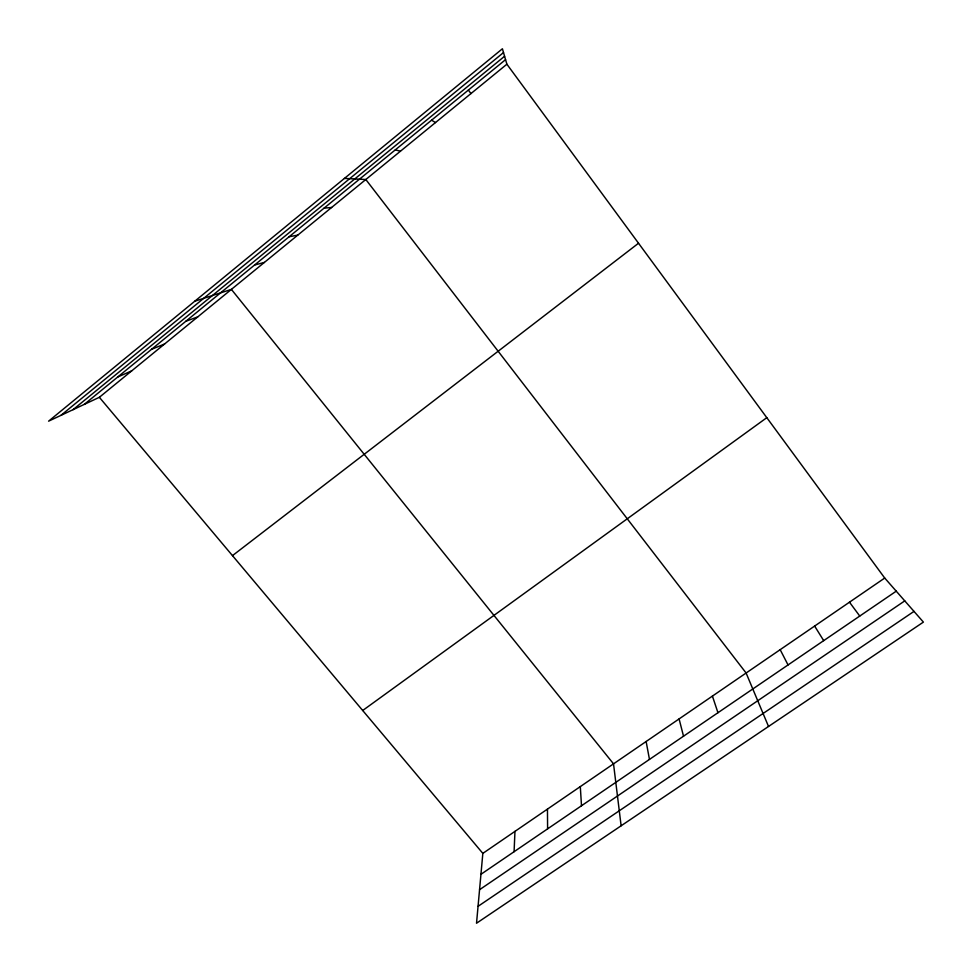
<?xml version="1.0" encoding="UTF-8"?>
<svg xmlns="http://www.w3.org/2000/svg" width="972" height="972" viewBox="0 0 972 972"><rect width="100%" height="100%" fill="white"/><g stroke="black" fill="none" stroke-linecap="round" stroke-linejoin="round"><path stroke-width="1.46" d="M514.079 851.715L514.966 831.364M99.351 397.305L482.841 853.38L476.523 923.23L923.4 622.104L884.727 578.048L506.886 64.213L502.415 48.77L48.6 421.168L99.351 397.305L506.886 64.213M60.957 415.36L503.508 52.561M73.058 409.662L504.577 56.255M84.236 404.413L505.562 59.644M232.478 555.632L638.531 243.231M362.702 710.496L766.799 417.681M482.841 853.38L884.727 578.048M480.946 874.302L896.257 591.17M479.548 889.708L904.774 600.878M478.054 906.329L913.996 611.388M117.673 377.051L131.767 370.806M151.523 349.349L164.584 343.991M185.798 321.307L197.778 316.86M194.765 301.223L231.385 289.389L613.526 763.846L621.12 825.787M254.603 265.004L264.396 262.416M289.121 236.755L297.797 235.115M324.077 208.154L331.598 207.486M344.428 178.411L365.812 179.516L746.107 673.013L768.524 726.461M395.3 149.87L400.44 151.219M431.592 120.176L435.492 122.569M468.346 90.104L470.97 93.567M849.492 602.19L859.758 616.054M814.633 626.065L823.697 640.645M780.176 649.673L788.037 664.945M712.415 696.098L717.956 712.719M679.088 718.928L683.523 736.205M646.125 741.514L649.466 759.411M580.308 786.603L581.499 805.752M547.455 809.105L547.601 828.861"/></g></svg>
